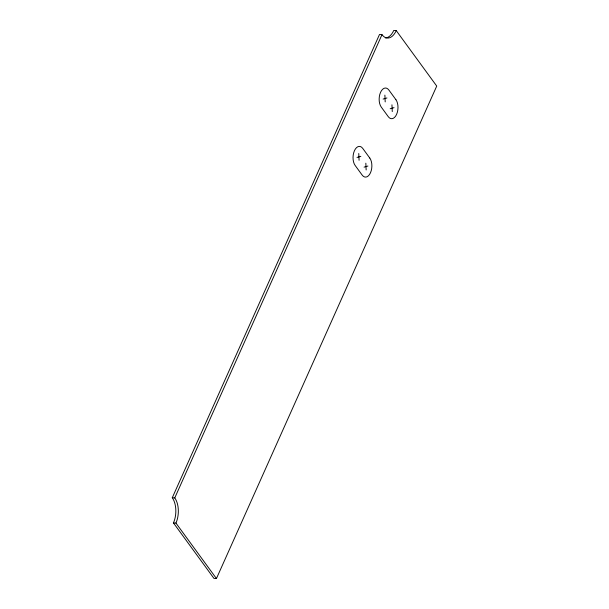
<?xml version="1.0" encoding="UTF-8"?>
<svg xmlns="http://www.w3.org/2000/svg" width="609" height="609" viewBox="0 0 609 609"><rect width="100%" height="100%" fill="white"/><g stroke="black" fill="none" stroke-linecap="round" stroke-linejoin="round"><path stroke-width="0.91" d="M172.271 497.759L379.506 34.477L381.995 34.637A18.042 10.064 -86.5 0 0 396.238 30.602L436.729 86.082L216.439 578.55L213.942 578.398L173.451 522.918A18.042 10.064 -86.5 0 0 172.271 497.759L174.76 497.911L381.995 34.637M383.122 99.061L386.951 97.973M390.186 108.745L394.023 107.656M357.003 157.442L360.84 156.361M364.075 167.125L367.905 166.044M396.238 30.602L393.749 30.45A18.042 10.064 -86.5 0 1 385.291 37.903M173.451 522.918L175.948 523.078L216.439 578.55M391.945 104.817L392.265 111.592M384.88 95.126L385.2 101.901M365.834 163.197L366.146 169.972M358.762 153.514L359.082 160.289M174.76 497.911A18.042 10.064 -86.5 0 1 175.948 523.078M395.919 99.686L388.846 90.003A10.528 5.869 -86.5 0 0 380.541 92.355A10.528 5.869 -86.5 0 0 381.226 107.032L388.298 116.715A10.528 5.869 -86.5 0 0 396.604 114.363A10.528 5.869 -86.5 0 0 395.919 99.686M369.8 158.074L362.728 148.383A10.528 5.869 -86.5 0 0 354.423 150.735A10.528 5.869 -86.5 0 0 355.116 165.412L362.18 175.103A10.528 5.869 -86.5 0 0 370.493 172.75A10.528 5.869 -86.5 0 0 369.8 158.074"/></g></svg>
